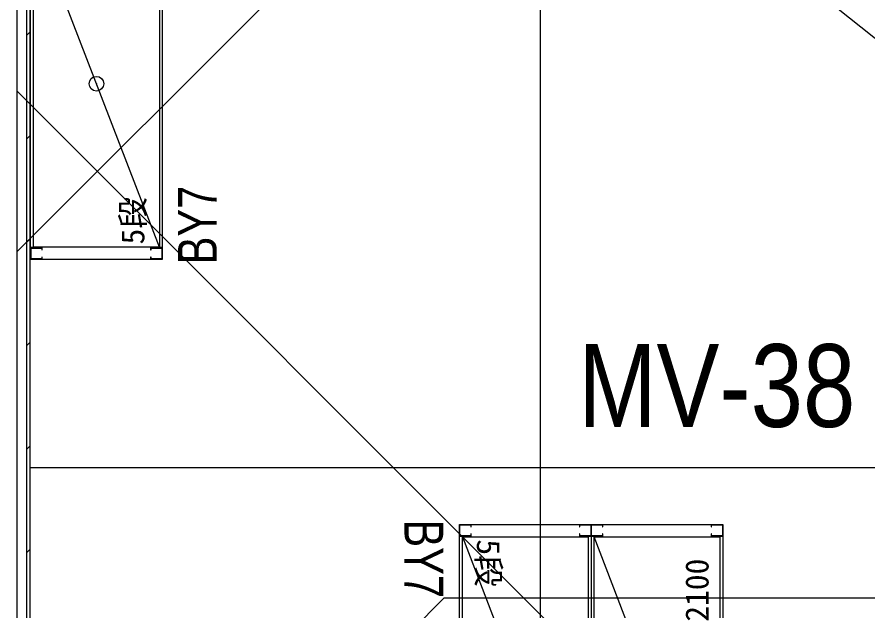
# Model space of a CAD drawing. Units: millimetres at full size, sheet at 1:100. Extents: x 3352 to 127672, y -40372 to 101181.
# Drawn here: x 65774 to 68678, y -7099 to -5070 of the extents above; entities that cross this region are included whole.
import ezdxf
from ezdxf.enums import TextEntityAlignment as Align

# ---------------------------------------------------------------- set-up
doc = ezdxf.new("R2010")
doc.units = ezdxf.units.MM
doc.header["$LTSCALE"] = 100
doc.header["$PDMODE"] = 32
doc.header["$PDSIZE"] = 50
doc.layers.add('0-0', color=134, linetype='Continuous', lineweight=18)
doc.styles.add('MS UI Gothic', font='')
doc.styles.add('ＭＳ ゴシック', font='')
doc.styles.get('MS UI Gothic').set_extended_font_data('MS UI Gothic')
doc.styles.get('ＭＳ ゴシック').set_extended_font_data('MS Gothic')

msp = doc.modelspace()

# ---------------------------------------------------------------- linework, layer by layer
at = {"layer": '0-0', "color": 150}
msp.add_line((65773.8, 8506.7), (65773.8, -13048.3), dxfattribs=at)
at = {"layer": '0-0'}
for p, q in [((65818.8, -13058.2), (65818.8, 8461.7)), ((65806.3, 6439.5), (65806.3, -7170.8)), ((67562.2, -13058.2), (67562.2, 422.6)), ((66260.3, -5855.7), (65830.3, -4739.7)), ((65806.3, -5133), (65818.8, -5120.5)), ((65806.3, -5486.6), (65818.8, -5474.1)), ((65806.3, -5840.1), (65818.8, -5827.6)), ((65858.8, -5896.2), (65821.8, -5896.2)), ((65806.3, -6193.7), (65818.8, -6181.2)), ((65806.3, -6547.2), (65818.8, -6534.7)), ((65818.8, -6608.6), (69649.8, -6608.6)), ((67735.8, -6803.3), (68185.8, -6803.3)), ((67295.8, -6845.3), (67725.8, -7961.3)), ((68175.8, -7961.3), (67745.8, -6845.3)), ((65806.3, -6900.8), (65818.8, -6888.3))]:
    msp.add_line(p, q, dxfattribs=at)
at = {"layer": '0-0', "color": 140}
for p, q in [((65773.8, -5872.6), (69719.8, -1926.6)), ((65773.8, -5322.5), (69719.8, -9268.5))]:
    msp.add_line(p, q, dxfattribs=at)
at = {"layer": '0-0', "color": 230}
msp.add_line((71347.2, -7256.7), (67583.5, -4245.4), dxfattribs=at)
at = {"layer": '0-0', "color": 5}
for q in [(65817.7, -8470.6), (76251.1, -7054.3), (76251.1, -7054.3)]:
    msp.add_line((67234, -7054.3), q, dxfattribs=at)
at = {"layer": '0-0'}
for points in [[(65820.3, -5897.7), (65820.3, -4697.7), (66270.3, -4697.7), (66270.3, -5897.7)], [(65830.3, -5855.7), (65830.3, -4739.7), (66260.3, -4739.7), (66260.3, -5855.7)], [(67735.8, -6803.3), (67735.8, -8003.3), (67285.8, -8003.3), (67285.8, -6803.3)], [(67725.8, -6845.3), (67725.8, -7961.3), (67295.8, -7961.3), (67295.8, -6845.3)], [(67745.8, -7961.3), (67745.8, -6845.3), (68175.8, -6845.3), (68175.8, -7961.3)]]:
    msp.add_lwpolyline(points, close=True, dxfattribs=at)
for points in [[(65858.8, -5859.2), (65858.8, -5865.7), (65860.3, -5865.7), (65860.3, -5857.7), (65820.3, -5857.7)], [(65821.8, -5896.2), (65821.8, -5859.2), (65858.8, -5859.2)], [(66270.3, -5857.7), (66230.3, -5857.7), (66230.3, -5865.7), (66231.8, -5865.7), (66231.8, -5859.2), (66268.8, -5859.2), (66268.8, -5896.2), (66231.8, -5896.2)], [(65860.3, -5897.7), (65860.3, -5889.7), (65858.8, -5889.7), (65858.8, -5896.2)], [(66231.8, -5896.2), (66231.8, -5889.7), (66230.3, -5889.7), (66230.3, -5897.7)], [(67285.8, -6843.3), (67325.8, -6843.3), (67325.8, -6835.3), (67324.3, -6835.3), (67324.3, -6841.8), (67287.3, -6841.8), (67287.3, -6804.8), (67324.3, -6804.8)], [(67324.3, -6804.8), (67324.3, -6811.3), (67325.8, -6811.3), (67325.8, -6803.3)], [(67695.8, -6803.3), (67695.8, -6811.3), (67697.3, -6811.3), (67697.3, -6804.8), (67734.3, -6804.8), (67734.3, -6841.8), (67697.3, -6841.8)], [(68185.8, -6803.3), (68185.8, -8003.3), (67735.8, -8003.3)], [(67735.8, -6843.3), (67775.8, -6843.3), (67775.8, -6835.3), (67774.3, -6835.3), (67774.3, -6841.8), (67737.3, -6841.8), (67737.3, -6804.8), (67774.3, -6804.8)], [(67774.3, -6804.8), (67774.3, -6811.3), (67775.8, -6811.3), (67775.8, -6803.3)], [(68145.8, -6803.3), (68145.8, -6811.3), (68147.3, -6811.3), (68147.3, -6804.8), (68184.3, -6804.8), (68184.3, -6841.8), (68147.3, -6841.8)], [(67697.3, -6841.8), (67697.3, -6835.3), (67695.8, -6835.3), (67695.8, -6843.3), (67735.8, -6843.3)], [(68147.3, -6841.8), (68147.3, -6835.3), (68145.8, -6835.3), (68145.8, -6843.3), (68185.8, -6843.3)]]:
    msp.add_lwpolyline(points, dxfattribs=at)
msp.add_point((66045.3, -5297.7), dxfattribs=at)

# ---------------------------------------------------------------- texts
at = {"layer": '0-0', "color": 191, "style": 'MS UI Gothic', "width": 0.8}
for rotation, p in [(90, (66496.3, -5914.7)), (270, (67058.2, -6786.3))]:
    msp.add_text('BY7', height=132.6, rotation=rotation, dxfattribs=at).set_placement(p, align=Align.BOTTOM_LEFT)
at = {"layer": '0-0', "color": 5, "style": 'ＭＳ ゴシック'}
for rotation, p in [(90, (66232.9, -5846.8)), (270, (67321.7, -6854.3))]:
    msp.add_text('5段', height=79.21, rotation=rotation, dxfattribs=at).set_placement(p, align=Align.BOTTOM_LEFT)
at = {"layer": '0-0', "style": 'MS UI Gothic', "width": 0.85}
msp.add_text('MV-38', height=282.9, dxfattribs=at).set_placement((67691.5, -6555.2), align=Align.BOTTOM_LEFT)
at = {"layer": '0-0', "color": 7, "style": 'ＭＳ ゴシック'}
msp.add_text('2100', height=79.21, rotation=90, dxfattribs=at).set_placement((68160.8, -7135.7), align=Align.BOTTOM_LEFT)

doc.saveas('drawing.dxf')
